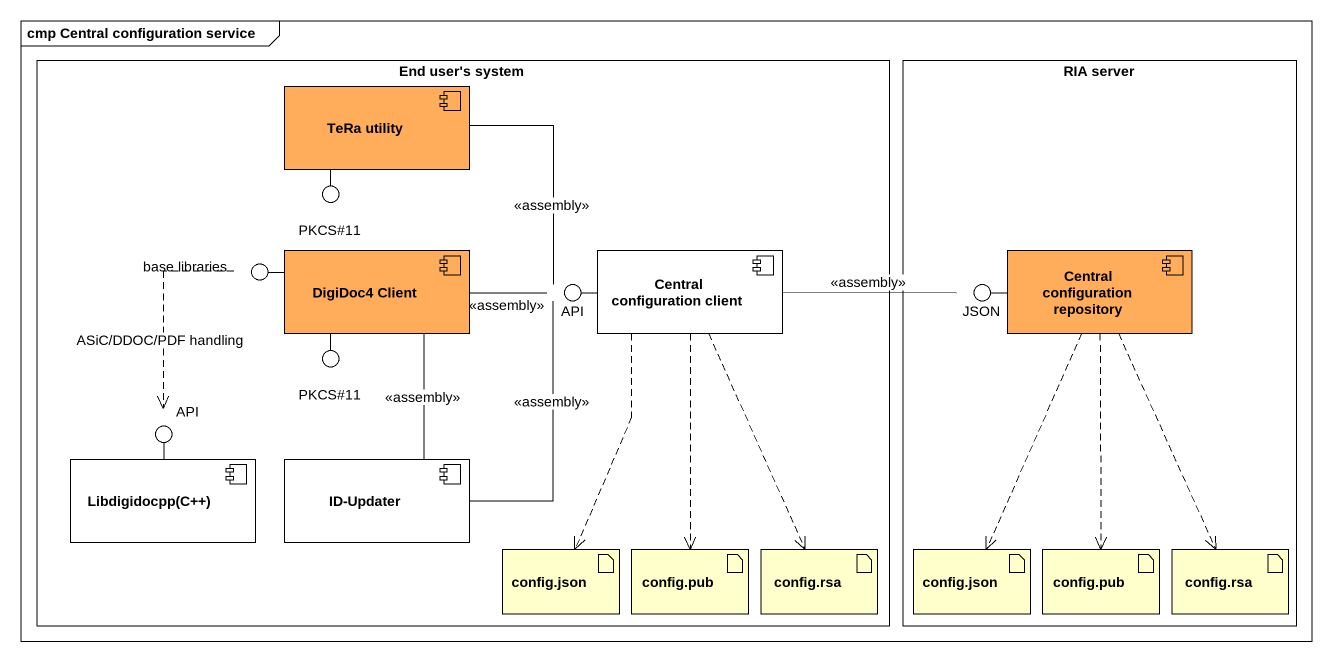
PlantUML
@startuml
mainframe cmp Central configuration service
rectangle "End user's system" as End_user_s_system {
  component "TeRa utility" as TeRa_utility #FFAD5B
  component "DigiDoc4 Client" as DigiDoc4_Client #FFAD5B
  component "Central configuration client" as Central_configuration_client #FFFFFF
  component "Libdigidocpp(C++)" as Libdigidocpp_C #FFFFFF
  component "ID-Updater" as ID_Updater #FFFFFF
  artifact "config.json" as config_json
  artifact "config.pub" as config_pub
  artifact "config.rsa" as config_rsa
}
rectangle "RIA server" as RIA_server {
  component "Central configuration repository" as Central_configuration #FFAD5B
  artifact "config.json" as config_json_2
  artifact "config.pub" as config_pub_2
  artifact "config.rsa" as config_rsa_2
}
() "PKCS#11" as PKCS_11
() "base libraries" as base_libraries
() API
() "JSON" as JSON_
() "PKCS#11" as PKCS_11_2
() "API" as API_2
TeRa_utility -- PKCS_11
DigiDoc4_Client -left- base_libraries
Central_configuration_client -left- API
Central_configuration -left- JSON_
DigiDoc4_Client -- PKCS_11_2
Libdigidocpp_C -up- API_2
TeRa_utility -- API : <<assembly>>
DigiDoc4_Client -right- API : <<assembly>>
DigiDoc4_Client -- ID_Updater : <<assembly>>
Central_configuration_client -right- JSON_ : <<assembly>>
Central_configuration_client ..> config_json
Central_configuration_client ..> config_pub
Central_configuration_client ..> config_rsa
Central_configuration ..> config_json_2
Central_configuration ..> config_pub_2
Central_configuration ..> config_rsa_2
base_libraries ..> API_2 : ASiC/DDOC/PDF handling
ID_Updater -up- API : <<assembly>>
@enduml
